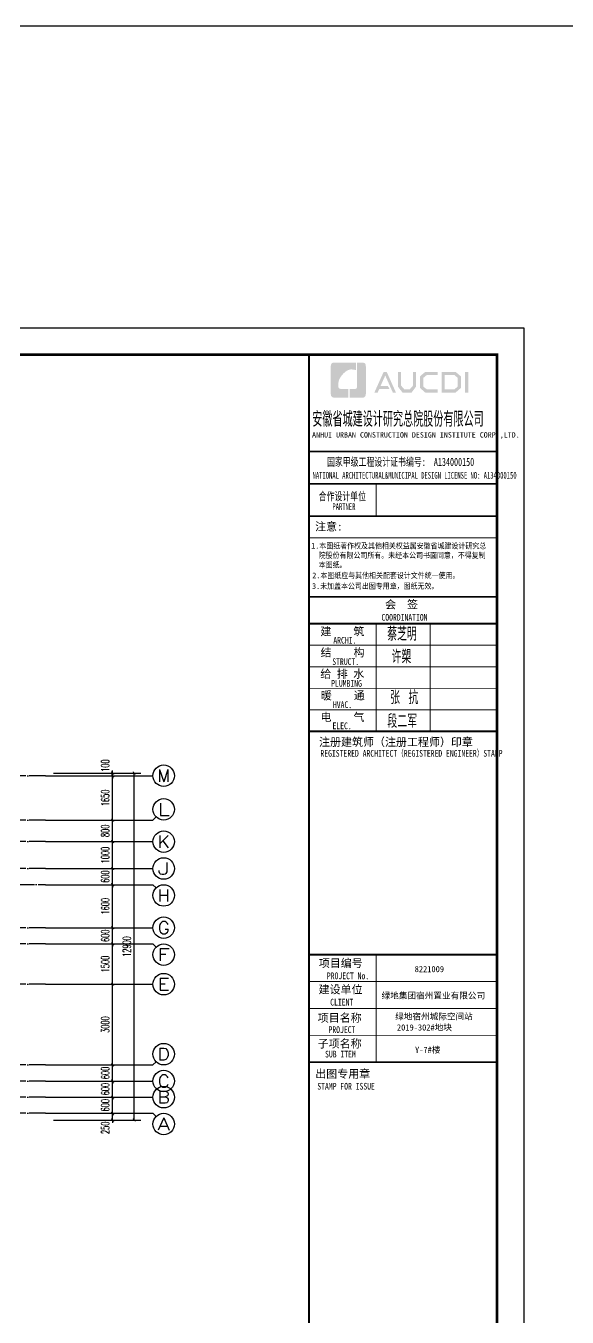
# Model space of a CAD drawing. Extents: x 27938 to 1507990, y 110129 to 923079.
# Drawn here: x 879186 to 899330, y 356245 to 404253 of the extents above; entities that cross this region are included whole.
import ezdxf
from ezdxf.enums import TextEntityAlignment as Align

# ---------------------------------------------------------------- set-up
doc = ezdxf.new("R2010")
doc.units = 0
doc.header["$LTSCALE"] = 1000
doc.header["$MEASUREMENT"] = 0
doc.linetypes.add('DOTE', pattern=[2.42, 2, -0.2, 0.02, -0.2])
for name, color, linetype in [('AXIS', 3, 'Continuous'), ('AXIS_TEXT', 7, 'Continuous'), ('DOTE', 1, 'Continuous'), ('图框', 140, 'Continuous'), ('图签文字', 147, 'Continuous')]:
    doc.layers.add(name, color=color, linetype=linetype)
doc.layers.add('yichutu', color=7, linetype='Continuous', true_color=0xffffff, plot=False)
doc.layers.add('图签', color=147, linetype='Continuous', lineweight=18)
doc.styles.add('_TCH_AXIS', font='COMPLEX', dxfattribs={"bigfont": 'GBCBIG'})
doc.styles.add('_TCH_DIM_T3', font='SIMPLEX.shx', dxfattribs={"width": 0.494118, "bigfont": 'GBCBIG.shx'})
doc.styles.add('COMPLEX', font='COMPLEX')
doc.styles.add('HT', font='simhei.ttf')
doc.styles.add('宋体', font='', dxfattribs={"height": 50})
doc.styles.add('建筑图签-1', font='simhei.ttf', dxfattribs={"width": 0.7})
doc.styles.add('建筑图签-2', font='TXT.shx', dxfattribs={"width": 0.5, "bigfont": 'HZTXT.shx'})
doc.styles.get('宋体').set_extended_font_data('SimSun')
doc.dimstyles.new('_TCH_ARCH&&100', dxfattribs={"dimtxt": 297.5, "dimasz": 100, "dimexe": 250, "dimexo": 300, "dimgap": 126.25, "dimtad": 1, "dimdec": 0, "dimzin": 0, "dimdsep": 46, "dimtxsty": '_TCH_DIM_T3', "dimblk": 'ARCHTICK', "dimcen": 0.09, "dimclrt": 4, "dimazin": 2, "dimtfac": 1, "dimtdec": 0, "dimtix": 1, "dimtmove": 2, "dimatfit": 3, "dimfxl": 100, "dimtolj": 1, "dimtzin": 0, "dimarcsym": 0})

# ---------------------------------------------------------------- blocks, each defined once
blk = doc.blocks.new('院标1')
h = blk.add_hatch(color=150)
h.dxf.hatch_style = 1
h.set_gradient(color1=(33, 113, 253), color2=(33, 113, 253), tint=1, name='INVCURVED')
edge = h.paths.add_edge_path()
edge.add_spline(control_points=[(116373, 648379), (116379, 648379), (116382, 648379), (116391, 648379), (116391, 648379), (116391, 648379), (116616, 648379), (116616, 648379), (116616, 648379), (116616, 648379), (116616, 648054), (116616, 648054), (116616, 648054), (116616, 648054), (116108, 648054), (116108, 648054), (116108, 648054), (116028, 648054), (115963, 648111), (115963, 648199), (115963, 648199), (115963, 648199), (115963, 649215), (115963, 649215), (115963, 649215), (115963, 649295), (116018, 649360), (116108, 649360), (116108, 649360), (116108, 649360), (116897, 649360), (116897, 649360), (116897, 649360), (116897, 649360), (116897, 649080), (116897, 649080), (116897, 649080), (116897, 649080), (116566, 649140), (116356, 648859), (116356, 648859), (116245, 648719), (116240, 648545), (116247, 648466), (116247, 648466), (116254, 648386), (116247, 648466), (116247, 648466), (116247, 648466), (116247, 648466), (116258, 648374), (116373, 648379)], knot_values=[0, 0, 0, 0, 0.071429, 0.071429, 0.071429, 0.107143, 0.142857, 0.142857, 0.142857, 0.178571, 0.214286, 0.214286, 0.214286, 0.25, 0.285714, 0.285714, 0.285714, 0.321429, 0.357143, 0.357143, 0.357143, 0.392857, 0.428571, 0.428571, 0.428571, 0.464286, 0.5, 0.5, 0.5, 0.535714, 0.571429, 0.571429, 0.571429, 0.607143, 0.642857, 0.642857, 0.642857, 0.678571, 0.714286, 0.714286, 0.714286, 0.75, 0.785714, 0.785714, 0.785714, 0.821429, 0.857143, 0.857143, 0.857143, 0.928571, 1, 1, 1, 1], degree=3, periodic=0)
h = blk.add_hatch(color=150)
h.dxf.hatch_style = 1
h.set_gradient(color1=(33, 113, 253), color2=(33, 113, 253), tint=1, name='INVCURVED')
edge = h.paths.add_edge_path()
edge.add_spline(control_points=[(117268, 649215), (117268, 649215), (117268, 648199), (117268, 648199), (117268, 648199), (117268, 648114), (117212, 648054), (117123, 648054), (117123, 648054), (117123, 648054), (116663, 648054), (116663, 648054), (116663, 648054), (116663, 648054), (116663, 648379), (116663, 648379), (116663, 648379), (116663, 648379), (116865, 648379), (116865, 648379), (116865, 648379), (116907, 648379), (116941, 648413), (116941, 648455), (116941, 648455), (116941, 648455), (116941, 649360), (116941, 649360), (116941, 649360), (116941, 649360), (117123, 649360), (117123, 649360), (117123, 649360), (117204, 649360), (117268, 649306), (117268, 649215)], knot_values=[0, 0, 0, 0, 0.1, 0.1, 0.1, 0.15, 0.2, 0.2, 0.2, 0.25, 0.3, 0.3, 0.3, 0.35, 0.4, 0.4, 0.4, 0.45, 0.5, 0.5, 0.5, 0.55, 0.6, 0.6, 0.6, 0.65, 0.7, 0.7, 0.7, 0.75, 0.8, 0.8, 0.8, 0.9, 1, 1, 1, 1], degree=3, periodic=0)
blk = doc.blocks.new('TK')
at = {"layer": '图框'}
h = blk.add_hatch(color=256, dxfattribs=at)
h.paths.add_polyline_path([(547288, 547072), (547414, 547072), (547414, 546302), (547288, 546302)])
h.paths.add_polyline_path([(546536, 546956), (546536, 546430), (546896, 546430), (547020, 546536), (547020, 546855), (546900, 546956)], flags=16)
h.paths.add_polyline_path([(546418, 547074), (546418, 546311), (546940, 546311), (547138, 546482), (547138, 546910), (546943, 547074)])
h.paths.add_polyline_path([(546275, 547077), (546275, 546962), (545868, 546962), (545735, 546851), (545735, 546531), (545868, 546429), (546277, 546429), (546277, 546307), (545813, 546307), (545611, 546481), (545611, 546910), (545809, 547077)])
h.paths.add_polyline_path([(544792, 547075), (544912, 547075), (544912, 546565), (545026, 546433), (545237, 546433), (545351, 546565), (545351, 547075), (545465, 547075), (545465, 546528), (545301, 546311), (544963, 546311), (544792, 546530)])
h.paths.add_polyline_path([(544260, 547074), (544377, 547074), (544719, 546310), (544603, 546310), (544322, 546944), (544147, 546556), (544418, 546556), (544479, 546440), (544098, 546440), (544039, 546308), (543916, 546308)])
for p, q in [((541480, 544114), (548480, 544114)), ((541480, 544114), (548480, 544114)), ((541480, 542914), (548480, 542914))]:
    blk.add_line(p, q, dxfattribs=at)
blk.add_lwpolyline([(465375, 548714), (549475, 548714), (549475, 489314), (465375, 489314)], close=True, dxfattribs=at)
blk.add_lwpolyline([(465375, 548714), (549475, 548714), (549475, 489314), (465375, 489314)], close=True, dxfattribs=at)
at = {"layer": '图框', "const_width": 100}
blk.add_lwpolyline([(548475, 490314), (548475, 547714), (467875, 547714), (467875, 490314)], close=True, dxfattribs=at)
at = {"layer": '图框'}
for points, const_width in [([(541480, 490314), (541480, 547714)], 70), ([(541480, 544114), (548480, 544114)], 60), ([(541480, 542914), (548480, 542914)], 60), ([(541480, 542914), (548480, 542914)], 60), ([(543980, 542914), (543980, 541714)], 35), ([(541480, 541714), (548480, 541714)], 60), ([(541480, 541714), (548480, 541714)], 60), ([(541480, 540913), (548480, 540913)], 35), ([(541488, 538714), (548488, 538714)], 60), ([(541488, 537714), (548488, 537714)], 70), ([(541488, 537714), (548488, 537714)], 70), ([(543988, 537714), (543988, 533714)], 35), ([(545988, 537714), (545988, 533714)], 35), ([(541488, 536914), (548488, 536914)], 35), ([(541488, 536114), (548488, 536114)], 35), ([(541488, 535314), (548488, 535314)], 35), ([(541488, 534514), (548488, 534514)], 35), ([(541488, 533714), (548488, 533714)], 70), ([(541480, 525414), (548480, 525414)], 70), ([(541480, 525414), (548480, 525414)], 70), ([(543980, 521414), (543980, 525414)], 35), ([(541480, 524414), (548480, 524414)], 35), ([(541480, 523414), (548480, 523414)], 35), ([(541480, 522414), (548480, 522414)], 35), ([(548480, 521414), (541480, 521414)], 70)]:
    blk.add_lwpolyline(points, dxfattribs=dict(at, const_width=const_width))
blk.add_blockref('院标1', (426331, -101935))
for s, height, style, width, p in [('ANHUI URBAN CONSTRUCTION DESIGN INSTITUTE CORP.,LTD.', 200, '建筑图签-1', 0.91, (541598, 544636)), ('NATIONAL ARCHITECTURAL&MUNICIPAL DESIGN LICENSE NO: A134000150', 250, '建筑图签-1', 0.6, (541617, 543108)), ('PARTNER', 250, '建筑图签-1', 0.6, (542355, 541947)), ('1.本图纸著作权及其他相关权益属安徽省城建设计研究总', 210, 'HT', 0.88, (541566, 540507)), ('院股份有限公司所有。未经本公司书面同意，不得复制', 210, 'HT', 0.88, (541845, 540153)), (' 2.本图纸应与其他相关配套设计文件统一使用。 ', 210, 'HT', 0.88, (541455, 539406)), ('本图纸。', 210, 'HT', 0.88, (541845, 539803)), ('3.未加盖本公司出图专用章，图纸无效。', 210, 'HT', 0.88, (541598, 539011)), ('COORDINATION', 250, '建筑图签-1', 0.7, (544180, 537827)), ('ARCHI.', 250, '建筑图签-1', 0.7, (542389, 536975)), ('STRUCT.', 250, '建筑图签-1', 0.7, (542350, 536179)), ('PLUMBING', 250, '建筑图签-1', 0.7, (542309, 535372)), ('HVAC.', 250, '建筑图签-1', 0.7, (542374, 534579)), ('ELEC.', 250, '建筑图签-1', 0.7, (542358, 533794)), ('REGISTERED ARCHITECT（REGISTERED ENGINEER）STAMP', 250, '建筑图签-1', 0.7, (541909, 532772)), ('PROJECT No.', 250, '建筑图签-1', 0.7, (542150, 524499, -1799)), ('CLIENT', 250, '建筑图签-1', 0.7, (542274, 523520)), ('PROJECT', 250, '建筑图签-1', 0.7, (542209, 522500)), ('SUB ITEM', 250, '建筑图签-1', 0.7, (542082, 521589)), ('STAMP FOR ISSUE', 250, '建筑图签-1', 0.7, (541793, 520395))]:
    blk.add_text(s, height=height, dxfattribs=dict(at, style=style, width=width)).set_placement(p)
at = {"layer": '图签', "color": 2, "style": '宋体'}
for s, height, p in [('8221009', 229.3, (545417, 524761)), ('绿地集团宿州置业有限公司', 229.34, (544185, 523776)), ('绿地宿州城际空间站', 229.3, (544690, 523001)), ('2019-302#地块', 229.34, (544757, 522592)), ('Y-7#楼', 229.3, (545429, 521761))]:
    blk.add_text(s, height=height, dxfattribs=at).set_placement(p)
at = {"layer": '图签文字', "color": 7, "style": '建筑图签-1'}
for s, height, width, p in [('安徽省城建设计研究总院股份有限公司', 500, 0.55, (541608, 545091)), ('国家甲级工程设计证书编号:  A134000150', 300, 0.7, (542152, 543581)), ('合作设计单位', 300, 0.7, (541845, 542304))]:
    blk.add_text(s, height=height, dxfattribs=dict(at, width=width)).set_placement(p)
for s, p in [('注意:', (541711, 541177)), ('会  签', (544315, 538281)), ('建    筑', (541910, 537280)), ('结    构', (541914, 536493)), ('给 排 水', (541905, 535699)), ('暖    通', (541923, 534896)), ('电    气', (541913, 534096)), ('注册建筑师（注册工程师）印章', (541855, 533167)), ('项目编号', (541848, 524946)), ('建设单位', (541840, 523969)), ('项目名称', (541807, 522911)), ('子项名称', (541807, 521954)), ('出图专用章', (541716, 520832))]:
    blk.add_text(s, height=300, dxfattribs=at).set_placement(p)
at = {"layer": '图签文字', "color": 1, "style": '建筑图签-2', "width": 0.7}
for s, p in [('蔡芝明', (544395, 537085)), ('许槊', (544555, 536242)), ('张 抗', (544505, 534724)), ('段二军', (544401, 533845))]:
    blk.add_text(s, height=500, dxfattribs=at).set_placement(p)
blk = doc.blocks.new('yct-841-594-84100-59399.9999999999-100-1000.0')
at = {"layer": 'yichutu', "color": 7, "true_color": 0xffffff}
blk.add_lwpolyline([(0, 0), (0, 59400), (84100, 59400), (84100, 0)], close=True, dxfattribs=at)
blk = doc.blocks.new('GDGDGDSDA')
at = {"layer": 'DOTE', "color": 0, "linetype": 'DOTE', "ltscale": 0.3}
for p, q in [((419335, 376108), (419335, 359558)), ((421135, 367858), (421135, 376108)), ((424035, 367858), (424035, 376108)), ((425835, 367858), (425835, 376108)), ((427535, 370658), (427535, 376108)), ((430435, 370059), (430435, 376108)), ((433235, 370059), (433235, 376108)), ((436135, 370658), (436135, 376108)), ((437835, 367858), (437835, 376108)), ((439635, 367858), (439635, 376108)), ((442535, 367858), (442535, 376108)), ((444335, 376108), (444335, 359558)), ((446135, 367858), (446135, 376108)), ((449035, 367858), (449035, 376108)), ((450835, 367858), (450835, 376108)), ((452535, 370658), (452535, 376108)), ((455435, 370059), (455435, 376108)), ((458235, 370059), (458235, 376108)), ((461135, 370658), (461135, 376108)), ((462835, 367858), (462835, 376108)), ((464635, 367858), (464635, 376108)), ((467535, 367858), (467535, 376108)), ((469335, 376108), (469335, 359558)), ((471335, 374108), (417335, 374108)), ((429635, 372458), (429635, 374108)), ((434035, 372458), (434035, 374108)), ((454635, 372458), (454635, 374108)), ((459035, 372458), (459035, 374108)), ((471335, 372458), (417335, 372458)), ((471335, 371658), (417335, 371658)), ((471335, 370658), (417335, 370658)), ((428635, 370658), (428635, 359558)), ((435035, 370658), (435035, 359558)), ((453635, 370658), (453635, 359558)), ((460035, 370658), (460035, 359558)), ((417335, 370059), (471335, 370059)), ((430135, 368458), (430135, 370058)), ((433535, 368458), (433535, 370058)), ((455135, 368458), (455135, 370058)), ((458535, 368458), (458535, 370058)), ((471335, 368458), (417335, 368458)), ((430585, 366358), (430585, 368458)), ((433085, 366358), (433085, 368458)), ((455585, 366358), (455585, 368458)), ((458085, 366358), (458085, 368458)), ((471335, 367858), (417335, 367858)), ((422835, 367858), (422835, 359558)), ((440835, 367858), (440835, 359558)), ((447835, 367858), (447835, 359558)), ((465835, 367858), (465835, 359558)), ((471335, 366358), (417335, 366358)), ((431835, 366358), (431835, 359558)), ((456835, 366358), (456835, 359558)), ((471335, 363358), (417335, 363358)), ((422035, 363358), (422035, 362758)), ((441635, 363358), (441635, 362758)), ((447035, 363358), (447035, 362758)), ((466635, 363358), (466635, 362758)), ((471335, 362758), (417335, 362758)), ((471335, 362158), (417335, 362158)), ((427885, 362158), (427885, 361558)), ((429385, 362158), (429385, 361558)), ((434285, 362158), (434285, 361558)), ((435785, 362158), (435785, 361558)), ((452885, 362158), (452885, 361558)), ((454385, 362158), (454385, 361558)), ((459285, 362158), (459285, 361558)), ((460785, 362158), (460785, 361558)), ((471335, 361558), (417335, 361558))]:
    blk.add_line(p, q, dxfattribs=at)
blk = doc.blocks.new('_ArchTick')
at = {"color": 0, "linetype": 'ByBlock', "const_width": 0.4}
blk.add_lwpolyline([(-0.5, -0.5), (0.5, 0.5)], dxfattribs=at)
blk = doc.blocks.new('*D969')
at = {"layer": 'AXIS', "color": 0, "lineweight": -2}
for p, q in [((882417, 363824), (882417, 363924)), ((880217, 363824), (882667, 363824)), ((880217, 363574), (882667, 363574)), ((882417, 363574), (882417, 363824)), ((882417, 363574), (882417, 363474))]:
    blk.add_line(p, q, dxfattribs=at)
at = {"layer": 'Defpoints', "color": 0}
for p in [(879917, 363824), (879917, 363574), (882417, 363824)]:
    blk.add_point(p, dxfattribs=at)
at = {"layer": 'AXIS', "color": 0, "lineweight": -2, "xscale": 100, "yscale": 100, "zscale": 100}
for p, rotation in [((882417, 363824), 270), ((882417, 363574), 90)]:
    blk.add_blockref('_ArchTick', p, dxfattribs=dict(at, rotation=rotation))
at = {"layer": 'AXIS', "color": 4, "insert": (882142, 363285), "char_height": 297.5, "attachment_point": 5, "rotation": 90, "style": '_TCH_DIM_T3'}
blk.add_mtext('\\A1;250', dxfattribs=at)
blk = doc.blocks.new('*D970')
at = {"layer": 'AXIS', "color": 0, "lineweight": -2}
for p, q in [((880217, 364424), (882667, 364424)), ((882417, 364424), (882417, 364524)), ((882417, 363824), (882417, 364424)), ((880217, 363824), (882667, 363824)), ((882417, 363824), (882417, 363724))]:
    blk.add_line(p, q, dxfattribs=at)
at = {"layer": 'Defpoints', "color": 0}
for p in [(879917, 364424), (882417, 364424), (879917, 363824)]:
    blk.add_point(p, dxfattribs=at)
at = {"layer": 'AXIS', "color": 0, "lineweight": -2, "xscale": 100, "yscale": 100, "zscale": 100}
for p, rotation in [((882417, 364424), 270), ((882417, 363824), 90)]:
    blk.add_blockref('_ArchTick', p, dxfattribs=dict(at, rotation=rotation))
at = {"layer": 'AXIS', "color": 4, "insert": (882142, 364124), "char_height": 297.5, "attachment_point": 5, "rotation": 90, "style": '_TCH_DIM_T3'}
blk.add_mtext('\\A1;600', dxfattribs=at)
blk = doc.blocks.new('*D971')
at = {"layer": 'AXIS', "color": 0, "lineweight": -2}
for p, q in [((880217, 365024), (882667, 365024)), ((882417, 365024), (882417, 365124)), ((882417, 364424), (882417, 365024)), ((880217, 364424), (882667, 364424)), ((882417, 364424), (882417, 364324))]:
    blk.add_line(p, q, dxfattribs=at)
at = {"layer": 'Defpoints', "color": 0}
for p in [(879917, 365024), (882417, 365024), (879917, 364424)]:
    blk.add_point(p, dxfattribs=at)
at = {"layer": 'AXIS', "color": 0, "lineweight": -2, "xscale": 100, "yscale": 100, "zscale": 100}
for p, rotation in [((882417, 365024), 270), ((882417, 364424), 90)]:
    blk.add_blockref('_ArchTick', p, dxfattribs=dict(at, rotation=rotation))
at = {"layer": 'AXIS', "color": 4, "insert": (882142, 364724), "char_height": 297.5, "attachment_point": 5, "rotation": 90, "style": '_TCH_DIM_T3'}
blk.add_mtext('\\A1;600', dxfattribs=at)
blk = doc.blocks.new('*D972')
at = {"layer": 'AXIS', "color": 0, "lineweight": -2}
for p, q in [((880217, 365624), (882667, 365624)), ((882417, 365624), (882417, 365724)), ((882417, 365024), (882417, 365624)), ((880217, 365024), (882667, 365024)), ((882417, 365024), (882417, 364924))]:
    blk.add_line(p, q, dxfattribs=at)
at = {"layer": 'Defpoints', "color": 0}
for p in [(879917, 365624), (882417, 365624), (879917, 365024)]:
    blk.add_point(p, dxfattribs=at)
at = {"layer": 'AXIS', "color": 0, "lineweight": -2, "xscale": 100, "yscale": 100, "zscale": 100}
for p, rotation in [((882417, 365624), 270), ((882417, 365024), 90)]:
    blk.add_blockref('_ArchTick', p, dxfattribs=dict(at, rotation=rotation))
at = {"layer": 'AXIS', "color": 4, "insert": (882142, 365324), "char_height": 297.5, "attachment_point": 5, "rotation": 90, "style": '_TCH_DIM_T3'}
blk.add_mtext('\\A1;600', dxfattribs=at)
blk = doc.blocks.new('*D973')
at = {"layer": 'AXIS', "color": 0, "lineweight": -2}
for p, q in [((880217, 368624), (882667, 368624)), ((882417, 365624), (882417, 368624)), ((880217, 365624), (882667, 365624))]:
    blk.add_line(p, q, dxfattribs=at)
at = {"layer": 'Defpoints', "color": 0}
for p in [(879917, 368624), (882417, 368624), (879917, 365624)]:
    blk.add_point(p, dxfattribs=at)
at = {"layer": 'AXIS', "color": 0, "lineweight": -2, "xscale": 100, "yscale": 100, "zscale": 100}
for p, rotation in [((882417, 368624), 90), ((882417, 365624), 270)]:
    blk.add_blockref('_ArchTick', p, dxfattribs=dict(at, rotation=rotation))
at = {"layer": 'AXIS', "color": 4, "insert": (882142, 367124), "char_height": 297.5, "attachment_point": 5, "rotation": 90, "style": '_TCH_DIM_T3'}
blk.add_mtext('\\A1;3000', dxfattribs=at)
blk = doc.blocks.new('*D974')
at = {"layer": 'AXIS', "color": 0, "lineweight": -2}
for p, q in [((880217, 370124), (882667, 370124)), ((882417, 368624), (882417, 370124)), ((880217, 368624), (882667, 368624))]:
    blk.add_line(p, q, dxfattribs=at)
at = {"layer": 'Defpoints', "color": 0}
for p in [(879917, 370124), (882417, 370124), (879917, 368624)]:
    blk.add_point(p, dxfattribs=at)
at = {"layer": 'AXIS', "color": 0, "lineweight": -2, "xscale": 100, "yscale": 100, "zscale": 100}
for p, rotation in [((882417, 370124), 90), ((882417, 368624), 270)]:
    blk.add_blockref('_ArchTick', p, dxfattribs=dict(at, rotation=rotation))
at = {"layer": 'AXIS', "color": 4, "insert": (882142, 369374), "char_height": 297.5, "attachment_point": 5, "rotation": 90, "style": '_TCH_DIM_T3'}
blk.add_mtext('\\A1;1500', dxfattribs=at)
blk = doc.blocks.new('*D975')
at = {"layer": 'AXIS', "color": 0, "lineweight": -2}
for p, q in [((880217, 370724), (882667, 370724)), ((882417, 370724), (882417, 370824)), ((882417, 370124), (882417, 370724)), ((880217, 370124), (882667, 370124)), ((882417, 370124), (882417, 370024))]:
    blk.add_line(p, q, dxfattribs=at)
at = {"layer": 'Defpoints', "color": 0}
for p in [(879917, 370724), (882417, 370724), (879917, 370124)]:
    blk.add_point(p, dxfattribs=at)
at = {"layer": 'AXIS', "color": 0, "lineweight": -2, "xscale": 100, "yscale": 100, "zscale": 100}
for p, rotation in [((882417, 370724), 270), ((882417, 370124), 90)]:
    blk.add_blockref('_ArchTick', p, dxfattribs=dict(at, rotation=rotation))
at = {"layer": 'AXIS', "color": 4, "insert": (882142, 370424), "char_height": 297.5, "attachment_point": 5, "rotation": 90, "style": '_TCH_DIM_T3'}
blk.add_mtext('\\A1;600', dxfattribs=at)
blk = doc.blocks.new('*D976')
at = {"layer": 'AXIS', "color": 0, "lineweight": -2}
for p, q in [((880217, 372324), (882667, 372324)), ((882417, 370724), (882417, 372324)), ((880217, 370724), (882667, 370724))]:
    blk.add_line(p, q, dxfattribs=at)
at = {"layer": 'Defpoints', "color": 0}
for p in [(879917, 372324), (882417, 372324), (879917, 370724)]:
    blk.add_point(p, dxfattribs=at)
at = {"layer": 'AXIS', "color": 0, "lineweight": -2, "xscale": 100, "yscale": 100, "zscale": 100}
for p, rotation in [((882417, 372324), 90), ((882417, 370724), 270)]:
    blk.add_blockref('_ArchTick', p, dxfattribs=dict(at, rotation=rotation))
at = {"layer": 'AXIS', "color": 4, "insert": (882142, 371524), "char_height": 297.5, "attachment_point": 5, "rotation": 90, "style": '_TCH_DIM_T3'}
blk.add_mtext('\\A1;1600', dxfattribs=at)
blk = doc.blocks.new('*D977')
at = {"layer": 'AXIS', "color": 0, "lineweight": -2}
for p, q in [((882417, 372924), (882417, 373024)), ((880217, 372924), (882667, 372924)), ((882417, 372324), (882417, 372924)), ((880217, 372324), (882667, 372324)), ((882417, 372324), (882417, 372224))]:
    blk.add_line(p, q, dxfattribs=at)
at = {"layer": 'Defpoints', "color": 0}
for p in [(879917, 372924), (882417, 372924), (879917, 372324)]:
    blk.add_point(p, dxfattribs=at)
at = {"layer": 'AXIS', "color": 0, "lineweight": -2, "xscale": 100, "yscale": 100, "zscale": 100}
for p, rotation in [((882417, 372924), 270), ((882417, 372324), 90)]:
    blk.add_blockref('_ArchTick', p, dxfattribs=dict(at, rotation=rotation))
at = {"layer": 'AXIS', "color": 4, "insert": (882142, 372624), "char_height": 297.5, "attachment_point": 5, "rotation": 90, "style": '_TCH_DIM_T3'}
blk.add_mtext('\\A1;600', dxfattribs=at)
blk = doc.blocks.new('*D978')
at = {"layer": 'AXIS', "color": 0, "lineweight": -2}
for p, q in [((880217, 373924), (882667, 373924)), ((882417, 372924), (882417, 373924)), ((880217, 372924), (882667, 372924))]:
    blk.add_line(p, q, dxfattribs=at)
at = {"layer": 'Defpoints', "color": 0}
for p in [(879917, 373924), (882417, 373924), (879917, 372924)]:
    blk.add_point(p, dxfattribs=at)
at = {"layer": 'AXIS', "color": 0, "lineweight": -2, "xscale": 100, "yscale": 100, "zscale": 100}
for p, rotation in [((882417, 373924), 90), ((882417, 372924), 270)]:
    blk.add_blockref('_ArchTick', p, dxfattribs=dict(at, rotation=rotation))
at = {"layer": 'AXIS', "color": 4, "insert": (882142, 373424), "char_height": 297.5, "attachment_point": 5, "rotation": 90, "style": '_TCH_DIM_T3'}
blk.add_mtext('\\A1;1000', dxfattribs=at)
blk = doc.blocks.new('*D979')
at = {"layer": 'AXIS', "color": 0, "lineweight": -2}
for p, q in [((880217, 374724), (882667, 374724)), ((882417, 373924), (882417, 374724)), ((880217, 373924), (882667, 373924))]:
    blk.add_line(p, q, dxfattribs=at)
at = {"layer": 'Defpoints', "color": 0}
for p in [(879917, 374724), (882417, 374724), (879917, 373924)]:
    blk.add_point(p, dxfattribs=at)
at = {"layer": 'AXIS', "color": 0, "lineweight": -2, "xscale": 100, "yscale": 100, "zscale": 100}
for p, rotation in [((882417, 374724), 90), ((882417, 373924), 270)]:
    blk.add_blockref('_ArchTick', p, dxfattribs=dict(at, rotation=rotation))
at = {"layer": 'AXIS', "color": 4, "insert": (882142, 374324), "char_height": 297.5, "attachment_point": 5, "rotation": 90, "style": '_TCH_DIM_T3'}
blk.add_mtext('\\A1;800', dxfattribs=at)
blk = doc.blocks.new('*D980')
at = {"layer": 'AXIS', "color": 0, "lineweight": -2}
for p, q in [((880217, 376374), (882667, 376374)), ((882417, 374724), (882417, 376374)), ((880217, 374724), (882667, 374724))]:
    blk.add_line(p, q, dxfattribs=at)
at = {"layer": 'Defpoints', "color": 0}
for p in [(879917, 376374), (882417, 376374), (879917, 374724)]:
    blk.add_point(p, dxfattribs=at)
at = {"layer": 'AXIS', "color": 0, "lineweight": -2, "xscale": 100, "yscale": 100, "zscale": 100}
for p, rotation in [((882417, 376374), 90), ((882417, 374724), 270)]:
    blk.add_blockref('_ArchTick', p, dxfattribs=dict(at, rotation=rotation))
at = {"layer": 'AXIS', "color": 4, "insert": (882142, 375549), "char_height": 297.5, "attachment_point": 5, "rotation": 90, "style": '_TCH_DIM_T3'}
blk.add_mtext('\\A1;1650', dxfattribs=at)
blk = doc.blocks.new('*D981')
at = {"layer": 'AXIS', "color": 0, "lineweight": -2}
for p, q in [((880217, 376474), (882667, 376474)), ((882417, 376474), (882417, 376574)), ((882417, 376374), (882417, 376474)), ((880217, 376374), (882667, 376374)), ((882417, 376374), (882417, 376274))]:
    blk.add_line(p, q, dxfattribs=at)
at = {"layer": 'Defpoints', "color": 0}
for p in [(879917, 376474), (882417, 376474), (879917, 376374)]:
    blk.add_point(p, dxfattribs=at)
at = {"layer": 'AXIS', "color": 0, "lineweight": -2, "xscale": 100, "yscale": 100, "zscale": 100}
for p, rotation in [((882417, 376474), 270), ((882417, 376374), 90)]:
    blk.add_blockref('_ArchTick', p, dxfattribs=dict(at, rotation=rotation))
at = {"layer": 'AXIS', "color": 4, "insert": (882142, 376749), "char_height": 297.5, "attachment_point": 5, "rotation": 90, "style": '_TCH_DIM_T3'}
blk.add_mtext('\\A1;100', dxfattribs=at)
blk = doc.blocks.new('*D982')
at = {"layer": 'AXIS', "color": 0, "lineweight": -2}
for p, q in [((880217, 376474), (883467, 376474)), ((883217, 363574), (883217, 376474)), ((880217, 363574), (883467, 363574))]:
    blk.add_line(p, q, dxfattribs=at)
at = {"layer": 'Defpoints', "color": 0}
for p in [(879917, 376474), (883217, 376474), (879917, 363574)]:
    blk.add_point(p, dxfattribs=at)
at = {"layer": 'AXIS', "color": 0, "lineweight": -2, "xscale": 100, "yscale": 100, "zscale": 100}
for p, rotation in [((883217, 376474), 90), ((883217, 363574), 270)]:
    blk.add_blockref('_ArchTick', p, dxfattribs=dict(at, rotation=rotation))
at = {"layer": 'AXIS', "color": 4, "insert": (882942, 370024), "char_height": 297.5, "attachment_point": 5, "rotation": 90, "style": '_TCH_DIM_T3'}
blk.add_mtext('\\A1;12900', dxfattribs=at)
blk = doc.blocks.new('_AXISO')
blk.add_circle((0, 0), 0.5)
at = {"layer": 'AXIS_TEXT', "style": 'COMPLEX', "width": 1.041667}
blk.add_attdef('A', text='', height=0.56, dxfattribs=at).set_placement((-0.25, -0.28), (0.25, -0.28), align=Align.FIT)

msp = doc.modelspace()

# ---------------------------------------------------------------- linework, layer by layer
at = {"ltscale": 0.5}
msp.add_lwpolyline([(720175.4, 404252.8), (972712.8, 404252.8), (972712.8, 247444), (720175.4, 247444)], close=True, dxfattribs=at)
at = {"layer": 'AXIS', "color": 8}
for p, q in [((879916.6, 376373.7), (883916.6, 376373.7)), ((879916.6, 374723.7), (883916.6, 374723.7)), ((884033.7, 374840.9), (883916.6, 374723.7)), ((879916.6, 373923.7), (883916.6, 373923.7)), ((879916.6, 372923.7), (883916.6, 372923.7)), ((879916.6, 372324), (883916.6, 372324)), ((884033.7, 372206.8), (883916.6, 372324)), ((879916.6, 370723.7), (883916.6, 370723.7)), ((879916.6, 370123.7), (883916.6, 370123.7)), ((884033.7, 370006.6), (883916.6, 370123.7)), ((879916.6, 368623.7), (883916.6, 368623.7)), ((879916.6, 365623.7), (883916.6, 365623.7)), ((884033.7, 365740.9), (883916.6, 365623.7)), ((879916.6, 365023.7), (883916.6, 365023.7)), ((879916.6, 364423.7), (883916.6, 364423.7)), ((879916.6, 363823.7), (883916.6, 363823.7)), ((884033.7, 363706.6), (883916.6, 363823.7))]:
    msp.add_line(p, q, dxfattribs=at)

# ---------------------------------------------------------------- block references
msp.add_blockref('TK', (348239.1, -155690.1))
ref = msp.add_blockref('_AXISO', (884316.6, 376373.7), dxfattribs=dict(at, xscale=800, yscale=800, zscale=800))
ref.add_attrib('A', 'M', dxfattribs={"layer": 'AXIS_TEXT', "color": 8, "ltscale": 0.5, "height": 452.5, "style": '_TCH_AXIS'}).set_placement((884090.3, 376147.5), (884542.9, 376147.5), align=Align.FIT)
ref = msp.add_blockref('_AXISO', (884316.6, 375123.7), dxfattribs=dict(at, xscale=800, yscale=800, zscale=800))
ref.add_attrib('A', 'L', dxfattribs={"layer": 'AXIS_TEXT', "color": 8, "ltscale": 0.5, "height": 452.5, "style": '_TCH_AXIS', "width": 1.4}).set_placement((884090.3, 374897.5), (884542.9, 374897.5), align=Align.FIT)
ref = msp.add_blockref('_AXISO', (884316.6, 373923.7), dxfattribs=dict(at, xscale=800, yscale=800, zscale=800))
ref.add_attrib('A', 'K', dxfattribs={"layer": 'AXIS_TEXT', "color": 8, "ltscale": 0.5, "height": 452.5, "style": '_TCH_AXIS', "width": 1.105263}).set_placement((884090.3, 373697.5), (884542.9, 373697.5), align=Align.FIT)
ref = msp.add_blockref('_AXISO', (884316.6, 372923.7), dxfattribs=dict(at, xscale=800, yscale=800, zscale=800))
ref.add_attrib('A', 'J', dxfattribs={"layer": 'AXIS_TEXT', "color": 8, "ltscale": 0.5, "height": 452.5, "style": '_TCH_AXIS', "width": 1.909091}).set_placement((884090.3, 372697.5), (884542.9, 372697.5), align=Align.FIT)
ref = msp.add_blockref('_AXISO', (884316.6, 371924), dxfattribs=dict(at, xscale=800, yscale=800, zscale=800))
ref.add_attrib('A', 'H', dxfattribs={"layer": 'AXIS_TEXT', "color": 8, "ltscale": 0.5, "height": 452.5, "style": '_TCH_AXIS', "width": 1.05}).set_placement((884090.3, 371697.7), (884542.9, 371697.7), align=Align.FIT)
ref = msp.add_blockref('_AXISO', (884316.6, 370723.7), dxfattribs=dict(at, xscale=800, yscale=800, zscale=800))
ref.add_attrib('A', 'G', dxfattribs={"layer": 'AXIS_TEXT', "color": 8, "ltscale": 0.5, "height": 452.5, "style": '_TCH_AXIS', "width": 1.166667}).set_placement((884090.3, 370497.5), (884542.9, 370497.5), align=Align.FIT)
ref = msp.add_blockref('_AXISO', (884316.6, 369723.7), dxfattribs=dict(at, xscale=800, yscale=800, zscale=800))
ref.add_attrib('A', 'F', dxfattribs={"layer": 'AXIS_TEXT', "color": 8, "ltscale": 0.5, "height": 452.5, "style": '_TCH_AXIS', "width": 1.3125}).set_placement((884090.3, 369497.5), (884542.9, 369497.5), align=Align.FIT)
ref = msp.add_blockref('_AXISO', (884316.6, 368623.7), dxfattribs=dict(at, xscale=800, yscale=800, zscale=800))
ref.add_attrib('A', 'E', dxfattribs={"layer": 'AXIS_TEXT', "color": 8, "ltscale": 0.5, "height": 452.5, "style": '_TCH_AXIS', "width": 1.3125}).set_placement((884090.3, 368397.5), (884542.9, 368397.5), align=Align.FIT)
ref = msp.add_blockref('_AXISO', (884316.6, 366023.7), dxfattribs=dict(at, xscale=800, yscale=800, zscale=800))
ref.add_attrib('A', 'D', dxfattribs={"layer": 'AXIS_TEXT', "color": 8, "ltscale": 0.5, "height": 452.5, "style": '_TCH_AXIS', "width": 1.235294}).set_placement((884090.3, 365797.5), (884542.9, 365797.5), align=Align.FIT)
ref = msp.add_blockref('_AXISO', (884316.6, 365023.7), dxfattribs=dict(at, xscale=800, yscale=800, zscale=800))
ref.add_attrib('A', 'C', dxfattribs={"layer": 'AXIS_TEXT', "color": 8, "ltscale": 0.5, "height": 452.5, "style": '_TCH_AXIS', "width": 1.4}).set_placement((884090.3, 364797.5), (884542.9, 364797.5), align=Align.FIT)
ref = msp.add_blockref('_AXISO', (884316.6, 364423.7), dxfattribs=dict(at, xscale=800, yscale=800, zscale=800))
ref.add_attrib('A', 'B', dxfattribs={"layer": 'AXIS_TEXT', "color": 8, "ltscale": 0.5, "height": 452.5, "style": '_TCH_AXIS', "width": 1.235294}).set_placement((884090.3, 364197.5), (884542.9, 364197.5), align=Align.FIT)
ref = msp.add_blockref('_AXISO', (884316.6, 363423.7), dxfattribs=dict(at, xscale=800, yscale=800, zscale=800))
ref.add_attrib('A', 'A', dxfattribs={"layer": 'AXIS_TEXT', "color": 8, "ltscale": 0.5, "height": 452.5, "style": '_TCH_AXIS', "width": 1.166667}).set_placement((884090.3, 363197.5), (884542.9, 363197.5), align=Align.FIT)
at = {"layer": 'DOTE', "color": 169}
msp.add_blockref('GDGDGDSDA', (408581.8, 2265.4), dxfattribs=at)
at = {"layer": 'yichutu'}
msp.add_blockref('yct-841-594-84100-59399.9999999999-100-1000.0', (813614.1, 333623.5), dxfattribs=at)

# ---------------------------------------------------------------- dimensions: what is measured, and where the dimension line sits
at = {"layer": 'AXIS', "color": 8}
for base, p1, p2, picture, middle in [((882416.6, 376473.7), (879916.6, 376373.7), (879916.6, 376473.7), '*D981', (882141.6, 376748.7)), ((882416.6, 363823.7), (879916.6, 363573.7), (879916.6, 363823.7), '*D969', (882141.6, 363284.7))]:
    dim = msp.add_linear_dim(base=base, p1=p1, p2=p2, angle=90, dimstyle='_TCH_ARCH&&100', dxfattribs=at)
    dim.commit()
    dim.dimension.update_dxf_attribs({"geometry": picture, "text_midpoint": middle, "dimtype": 129})
for p1, p2, distance, picture, middle in [((879916.6, 363573.7), (879916.6, 376473.7), -3300, '*D982', (882941.6, 370023.7)), ((879916.6, 374723.7), (879916.6, 376373.7), -2500, '*D980', (882141.6, 375548.7)), ((879916.6, 373923.7), (879916.6, 374723.7), -2500, '*D979', (882141.6, 374323.7)), ((879916.6, 372923.7), (879916.6, 373923.7), -2500, '*D978', (882141.6, 373423.7)), ((879916.6, 372324), (879916.6, 372923.7), -2500, '*D977', (882141.6, 372623.9)), ((879916.6, 370723.7), (879916.6, 372324), -2500, '*D976', (882141.6, 371523.9)), ((879916.6, 370123.7), (879916.6, 370723.7), -2500, '*D975', (882141.6, 370423.7)), ((879916.6, 368623.7), (879916.6, 370123.7), -2500, '*D974', (882141.6, 369373.7)), ((879916.6, 365623.7), (879916.6, 368623.7), -2500, '*D973', (882141.6, 367123.7)), ((879916.6, 365023.7), (879916.6, 365623.7), -2500, '*D972', (882141.6, 365323.7)), ((879916.6, 364423.7), (879916.6, 365023.7), -2500, '*D971', (882141.6, 364723.7)), ((879916.6, 363823.7), (879916.6, 364423.7), -2500, '*D970', (882141.6, 364123.7))]:
    dim = msp.add_aligned_dim(p1=p1, p2=p2, distance=distance, dimstyle='_TCH_ARCH&&100', dxfattribs=at)
    dim.commit()
    dim.dimension.update_dxf_attribs({"geometry": picture, "text_midpoint": middle})

doc.saveas('drawing.dxf')
